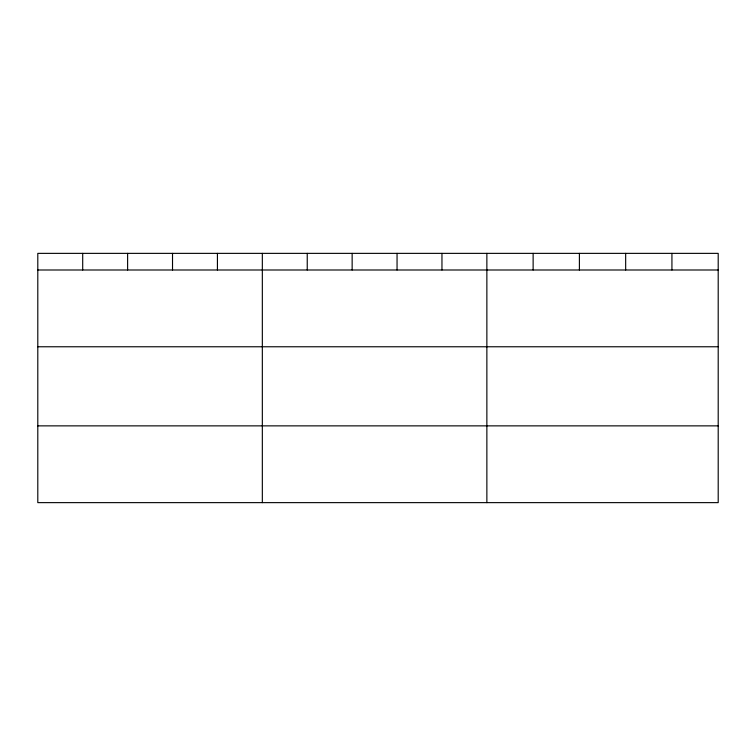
<?xml version="1.0" encoding="UTF-8"?>
<svg xmlns="http://www.w3.org/2000/svg" width="756" height="756" viewBox="0 0 756 756"><rect width="100%" height="100%" fill="white"/><g stroke="black" fill="none" stroke-linecap="round" stroke-linejoin="round"><path stroke-width="1.13" d="M718.2 346.768L718.2 253.364L37.8 253.364L37.8 502.636L718.2 502.636L718.2 346.768L37.8 346.768M37.8 269.996L718.2 269.996M37.8 425.864L718.2 425.864M671.933 253.364L671.933 269.996M625.666 253.364L625.666 269.996M579.398 253.364L579.398 269.996M533.131 253.364L533.131 269.996M486.864 253.364L486.864 502.636M441.958 253.364L441.958 269.996M397.051 253.364L397.051 269.996M352.145 253.364L352.145 269.996M307.238 253.364L307.238 269.996M262.332 253.364L262.332 502.636M217.426 253.364L217.426 269.996M172.519 253.364L172.519 269.996M127.613 253.364L127.613 269.996M82.706 253.364L82.706 269.996"/></g></svg>
